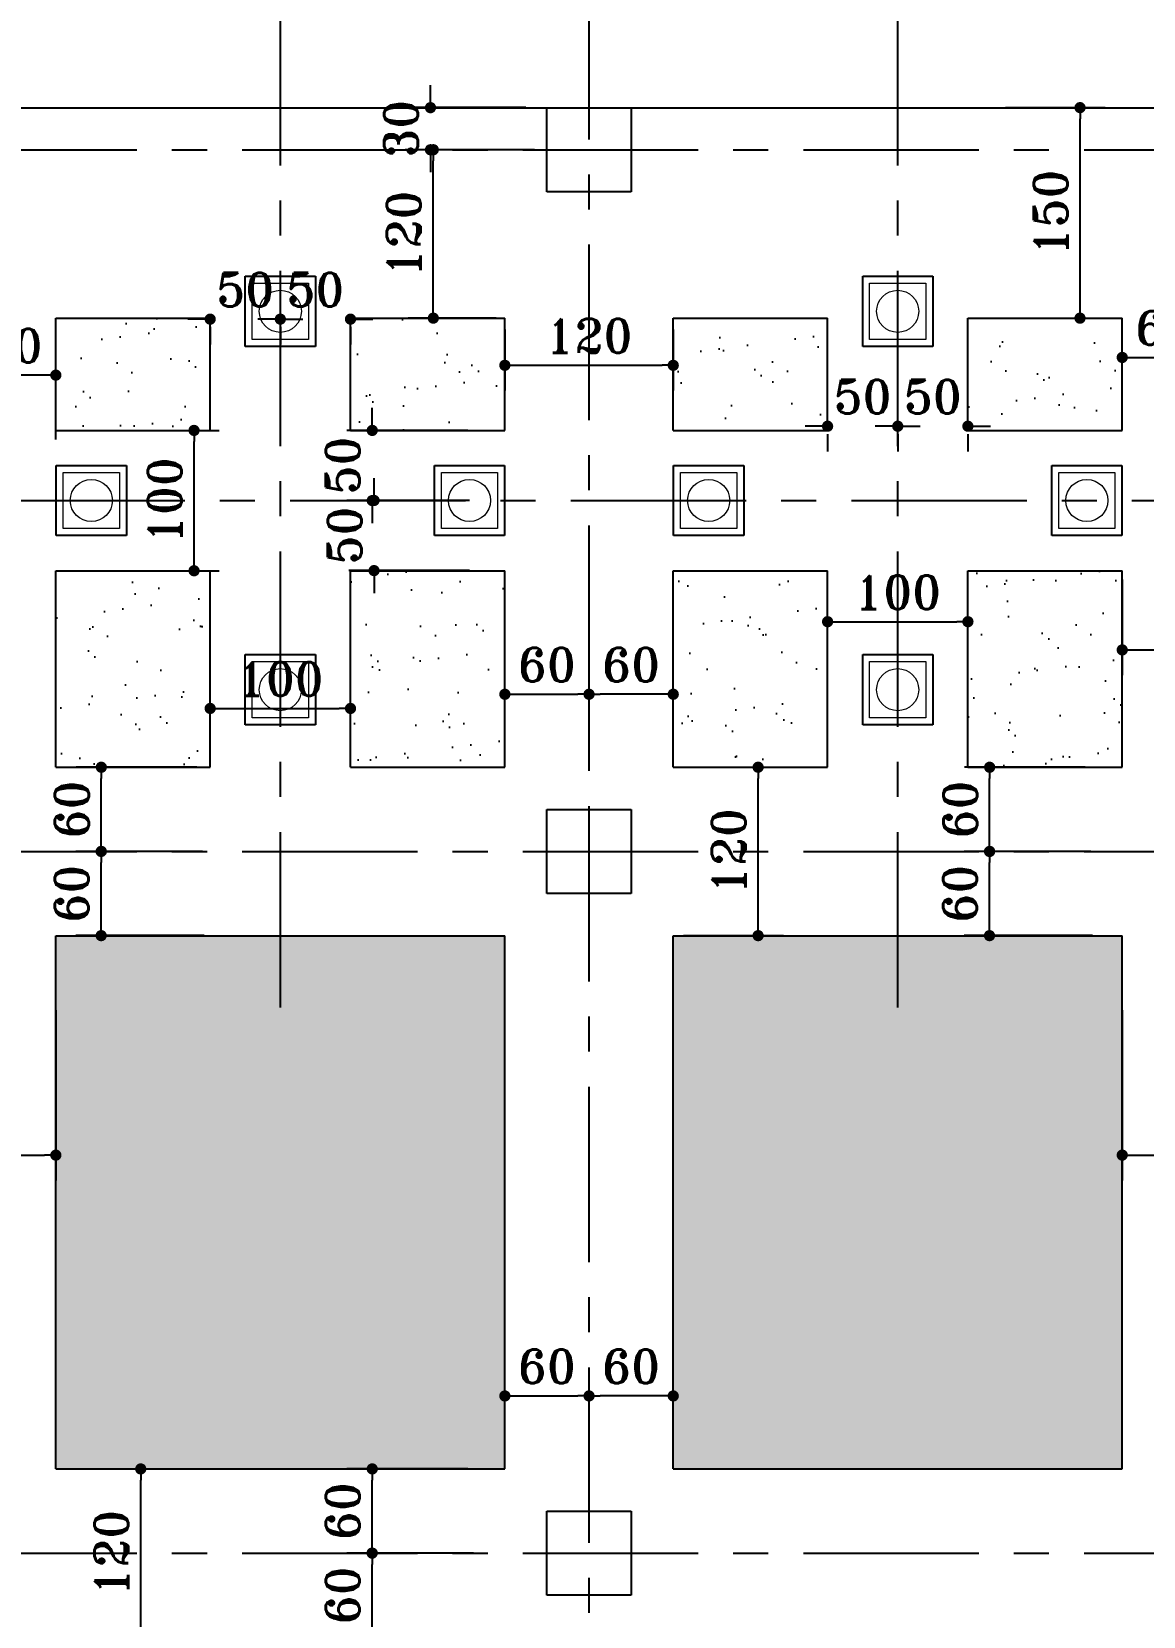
# Model space of a CAD drawing. Header units: inches. Extents: x 460503 to 460688, y 47570 to 48852.
# Drawn here: x 460526.07 to 460533.99, y 48754.14 to 48765.43 of the extents above; entities that cross this region are included whole.
import ezdxf

# ---------------------------------------------------------------- set-up
doc = ezdxf.new("R2010")
doc.units = ezdxf.units.IN
doc.header["$MEASUREMENT"] = 0
doc.linetypes.add('CENTER', pattern=[2, 1.25, -0.25, 0.25, -0.25])
doc.layers.add('0 - CIVIL', color=8, linetype='Continuous', lineweight=0)
for name, color, linetype in [('3G', 3, 'Continuous'), ('AXE', 1, 'CENTER'), ('DIM', 8, 'Continuous'), ('PY', 4, 'Continuous')]:
    doc.layers.add(name, color=color, linetype=linetype)
doc.styles.add('ROMANT', font='romant')
doc.dimstyles.new('Copy of 1-100', dxfattribs={"dimtxt": 0.24, "dimasz": 0.08, "dimexe": 0.18, "dimexo": 0.0625, "dimgap": 0.09, "dimtad": 1, "dimdec": 0, "dimlfac": 100, "dimdsep": 46, "dimtxsty": 'ROMANT', "dimblk": 'DOT', "dimcen": 0.09, "dimclrd": 1, "dimclre": 1, "dimclrt": 3, "dimadec": 0, "dimazin": 0, "dimtfac": 1, "dimtdec": 0, "dimtix": 1, "dimtofl": 0, "dimtmove": 2, "dimatfit": 3, "dimldrblk": 'DOT', "dimfxl": 1, "dimtolj": 1, "dimarcsym": 0})
pattern_1 = [(37.5, (0, -5.98463), (-0.01574833953, 0.48170594225), [0, -0.38, 0, -0.425, 0, -0.40625]), (7.5, (0, -5.98463), (0.4424441763, 0.7055365163), [0, -0.205, 0, -0.3425, 0, -0.13125]), (327.5, (-0.3075, -5.98463), (0.77853546544, 0.0014147634), [0, -0.125, 0, -0.45, 0, -0.5875]), (317.5, (-0.3075, -5.98463), (0.7515316511, 0.2194188912), [0, -0.0625, 0, -0.295, 0, -0.3375])]

# ---------------------------------------------------------------- blocks, each defined once
blk = doc.blocks.new('*U30')
at = {"layer": '0 - CIVIL'}
blk.add_lwpolyline([(-0.2, 0.2), (0.2, 0.2), (0.2, -0.2), (-0.2, -0.2)], close=True, dxfattribs=at)
blk.add_circle((0, 0), 0.15, dxfattribs=at)
blk = doc.blocks.new('*U31')
at = {"layer": '3G', "color": 0, "linetype": 'ByBlock', "lineweight": -2}
for p, rotation in [((3105.673, 439.516), 270.0000000000001), ((3107.021, 438.168), 180), ((3105.673, 436.82), 90.00000000000001)]:
    blk.add_blockref('*U30', p, dxfattribs=dict(at, rotation=rotation))
blk.add_blockref('*U30', (3104.326, 438.168), dxfattribs=at)
blk = doc.blocks.new('*U32')
at = {"layer": '0 - CIVIL'}
blk.add_lwpolyline([(-0.2, 0.2), (0.2, 0.2), (0.2, -0.2), (-0.2, -0.2)], close=True, dxfattribs=at)
blk.add_circle((0, 0), 0.15, dxfattribs=at)
blk = doc.blocks.new('*U33')
at = {"layer": '3G', "color": 0, "linetype": 'ByBlock', "lineweight": -2}
for p, rotation in [((3105.673, 439.516), 270.0000000000001), ((3107.021, 438.168), 180), ((3105.673, 436.82), 90.00000000000001)]:
    blk.add_blockref('*U32', p, dxfattribs=dict(at, rotation=rotation))
blk.add_blockref('*U32', (3104.326, 438.168), dxfattribs=at)
blk = doc.blocks.new('DOT')
at = {"layer": 'DIM', "color": 0, "linetype": 'ByBlock'}
blk.add_line((-0.5, 0), (-1, 0), dxfattribs=at)
at = {"layer": 'DIM', "color": 0, "linetype": 'ByBlock', "const_width": 0.5}
blk.add_lwpolyline([(-0.25, 0, 1), (0.25, 0, 1)], format="xyb", close=True, dxfattribs=at)
blk = doc.blocks.new('*D66')
at = {"color": 1, "lineweight": -2, "transparency": 16777216}
for p, q in [((460533.011, 48764.888), (460533.723, 48764.888)), ((460533.543, 48763.468), (460533.543, 48764.808)), ((460533.011, 48763.388), (460533.723, 48763.388))]:
    blk.add_line(p, q, dxfattribs=at)
at = {"layer": 'Defpoints', "color": 0, "transparency": 16777216}
for p in [(460532.948, 48764.888), (460533.543, 48764.888), (460532.948, 48763.388)]:
    blk.add_point(p, dxfattribs=at)
at = {"color": 1, "lineweight": -2, "transparency": 16777216, "xscale": 0.08, "yscale": 0.08, "zscale": 0.08}
for p, rotation in [((460533.543, 48764.888), 90), ((460533.543, 48763.388), 270)]:
    blk.add_blockref('DOT', p, dxfattribs=dict(at, rotation=rotation))
at = {"color": 3, "transparency": 16777216, "insert": (460533.333, 48764.138), "char_height": 0.24, "attachment_point": 5, "rotation": 90, "style": 'ROMANT'}
blk.add_mtext('\\A1;150', dxfattribs=at)
blk = doc.blocks.new('_Dot')
at = {"layer": 'DIM', "color": 0, "lineweight": -2}
blk.add_line((-0.5, 0), (-1, 0), dxfattribs=at)
at = {"layer": 'DIM', "color": 0, "const_width": 0.5}
blk.add_lwpolyline([(-0.25, 0, 1), (0.25, 0, 1)], format="xyb", close=True, dxfattribs=at)
blk = doc.blocks.new('*D67')
at = {"color": 1, "lineweight": -2, "transparency": 16777216}
for p, q in [((460529.656, 48764.588), (460528.754, 48764.588)), ((460528.934, 48763.468), (460528.934, 48764.508)), ((460529.382, 48763.388), (460528.754, 48763.388))]:
    blk.add_line(p, q, dxfattribs=at)
at = {"layer": 'Defpoints', "color": 0, "transparency": 16777216}
for p in [(460528.934, 48764.588), (460529.719, 48764.588), (460529.444, 48763.388)]:
    blk.add_point(p, dxfattribs=at)
at = {"color": 1, "lineweight": -2, "transparency": 16777216, "xscale": 0.08, "yscale": 0.08, "zscale": 0.08}
for p, rotation in [((460528.934, 48764.588), 90), ((460528.934, 48763.388), 270)]:
    blk.add_blockref('DOT', p, dxfattribs=dict(at, rotation=rotation))
at = {"color": 3, "transparency": 16777216, "insert": (460528.724, 48763.988), "char_height": 0.24, "attachment_point": 5, "rotation": 90, "style": 'ROMANT'}
blk.add_mtext('\\A1;120', dxfattribs=at)
blk = doc.blocks.new('*D68')
at = {"color": 1, "lineweight": -2, "transparency": 16777216}
for p, q in [((460528.914, 48764.968), (460528.914, 48765.048)), ((460529.594, 48764.888), (460528.734, 48764.888)), ((460529.594, 48764.588), (460528.734, 48764.588)), ((460528.914, 48764.508), (460528.914, 48764.428))]:
    blk.add_line(p, q, dxfattribs=at)
at = {"layer": 'Defpoints', "color": 0, "transparency": 16777216}
for p in [(460528.914, 48764.888), (460529.656, 48764.888), (460529.656, 48764.588)]:
    blk.add_point(p, dxfattribs=at)
at = {"color": 1, "lineweight": -2, "transparency": 16777216, "xscale": 0.08, "yscale": 0.08, "zscale": 0.08}
for p, rotation in [((460528.914, 48764.888), 270), ((460528.914, 48764.588), 90)]:
    blk.add_blockref('DOT', p, dxfattribs=dict(at, rotation=rotation))
at = {"color": 3, "transparency": 16777216, "insert": (460528.704, 48764.738), "char_height": 0.24, "attachment_point": 5, "rotation": 90, "style": 'ROMANT'}
blk.add_mtext('\\A1;30', dxfattribs=at)
blk = doc.blocks.new('*D80')
at = {"color": 1, "lineweight": -2, "transparency": 16777216}
for p, q in [((460526.317, 48755.188), (460527.029, 48755.188)), ((460526.849, 48754.068), (460526.849, 48755.108)), ((460526.317, 48753.988), (460527.029, 48753.988))]:
    blk.add_line(p, q, dxfattribs=at)
at = {"layer": 'Defpoints', "color": 0, "transparency": 16777216}
for p in [(460526.254, 48755.188), (460526.849, 48755.188), (460526.254, 48753.988)]:
    blk.add_point(p, dxfattribs=at)
at = {"color": 1, "lineweight": -2, "transparency": 16777216, "xscale": 0.08, "yscale": 0.08, "zscale": 0.08}
for p, rotation in [((460526.849, 48755.188), 90), ((460526.849, 48753.988), 270)]:
    blk.add_blockref('DOT', p, dxfattribs=dict(at, rotation=rotation))
at = {"color": 3, "transparency": 16777216, "insert": (460526.639, 48754.588), "char_height": 0.24, "attachment_point": 5, "rotation": 90, "style": 'ROMANT'}
blk.add_mtext('\\A1;120', dxfattribs=at)
blk = doc.blocks.new('*D81')
at = {"color": 1, "lineweight": -2, "transparency": 16777216}
for p, q in [((460529.179, 48755.188), (460528.319, 48755.188)), ((460528.499, 48754.668), (460528.499, 48755.108)), ((460529.179, 48754.588), (460528.319, 48754.588))]:
    blk.add_line(p, q, dxfattribs=at)
at = {"layer": 'Defpoints', "color": 0, "transparency": 16777216}
for p in [(460528.499, 48755.188), (460529.242, 48755.188), (460529.242, 48754.588)]:
    blk.add_point(p, dxfattribs=at)
at = {"color": 1, "lineweight": -2, "transparency": 16777216, "xscale": 0.08, "yscale": 0.08, "zscale": 0.08}
for p, rotation in [((460528.499, 48755.188), 90), ((460528.499, 48754.588), 270)]:
    blk.add_blockref('DOT', p, dxfattribs=dict(at, rotation=rotation))
at = {"color": 3, "transparency": 16777216, "insert": (460528.289, 48754.888), "char_height": 0.24, "attachment_point": 5, "rotation": 90, "style": 'ROMANT'}
blk.add_mtext('\\A1;60', dxfattribs=at)
blk = doc.blocks.new('*D82')
at = {"color": 1, "lineweight": -2, "transparency": 16777216}
for p, q in [((460529.221, 48754.588), (460528.318, 48754.588)), ((460528.498, 48754.068), (460528.498, 48754.508)), ((460529.232, 48753.988), (460528.318, 48753.988))]:
    blk.add_line(p, q, dxfattribs=at)
at = {"layer": 'Defpoints', "color": 0, "transparency": 16777216}
for p in [(460528.498, 48754.588), (460529.283, 48754.588), (460529.294, 48753.988)]:
    blk.add_point(p, dxfattribs=at)
at = {"color": 1, "lineweight": -2, "transparency": 16777216, "xscale": 0.08, "yscale": 0.08, "zscale": 0.08}
for p, rotation in [((460528.498, 48754.588), 90), ((460528.498, 48753.988), 270)]:
    blk.add_blockref('DOT', p, dxfattribs=dict(at, rotation=rotation))
at = {"color": 3, "transparency": 16777216, "insert": (460528.288, 48754.288), "char_height": 0.24, "attachment_point": 5, "rotation": 90, "style": 'ROMANT'}
blk.add_mtext('\\A1;60', dxfattribs=at)
blk = doc.blocks.new('*D86')
at = {"color": 1, "lineweight": -2, "transparency": 16777216}
for p, q in [((460530.717, 48760.188), (460531.429, 48760.188)), ((460531.249, 48759.068), (460531.249, 48760.108)), ((460530.717, 48758.988), (460531.429, 48758.988))]:
    blk.add_line(p, q, dxfattribs=at)
at = {"layer": 'Defpoints', "color": 0, "transparency": 16777216}
for p in [(460530.654, 48760.188), (460531.249, 48760.188), (460530.654, 48758.988)]:
    blk.add_point(p, dxfattribs=at)
at = {"color": 1, "lineweight": -2, "transparency": 16777216, "xscale": 0.08, "yscale": 0.08, "zscale": 0.08}
for p, rotation in [((460531.249, 48760.188), 90), ((460531.249, 48758.988), 270)]:
    blk.add_blockref('DOT', p, dxfattribs=dict(at, rotation=rotation))
at = {"color": 3, "transparency": 16777216, "insert": (460531.039, 48759.588), "char_height": 0.24, "attachment_point": 5, "rotation": 90, "style": 'ROMANT'}
blk.add_mtext('\\A1;120', dxfattribs=at)
blk = doc.blocks.new('*D87')
at = {"color": 1, "lineweight": -2, "transparency": 16777216}
for p, q in [((460533.579, 48760.188), (460532.719, 48760.188)), ((460532.899, 48759.668), (460532.899, 48760.108)), ((460533.579, 48759.588), (460532.719, 48759.588))]:
    blk.add_line(p, q, dxfattribs=at)
at = {"layer": 'Defpoints', "color": 0, "transparency": 16777216}
for p in [(460532.899, 48760.188), (460533.642, 48760.188), (460533.642, 48759.588)]:
    blk.add_point(p, dxfattribs=at)
at = {"color": 1, "lineweight": -2, "transparency": 16777216, "xscale": 0.08, "yscale": 0.08, "zscale": 0.08}
for p, rotation in [((460532.899, 48760.188), 90), ((460532.899, 48759.588), 270)]:
    blk.add_blockref('DOT', p, dxfattribs=dict(at, rotation=rotation))
at = {"color": 3, "transparency": 16777216, "insert": (460532.689, 48759.888), "char_height": 0.24, "attachment_point": 5, "rotation": 90, "style": 'ROMANT'}
blk.add_mtext('\\A1;60', dxfattribs=at)
blk = doc.blocks.new('*D88')
at = {"color": 1, "lineweight": -2, "transparency": 16777216}
for p, q in [((460533.621, 48759.588), (460532.718, 48759.588)), ((460532.898, 48759.068), (460532.898, 48759.508)), ((460533.632, 48758.988), (460532.718, 48758.988))]:
    blk.add_line(p, q, dxfattribs=at)
at = {"layer": 'Defpoints', "color": 0, "transparency": 16777216}
for p in [(460532.898, 48759.588), (460533.683, 48759.588), (460533.694, 48758.988)]:
    blk.add_point(p, dxfattribs=at)
at = {"color": 1, "lineweight": -2, "transparency": 16777216, "xscale": 0.08, "yscale": 0.08, "zscale": 0.08}
for p, rotation in [((460532.898, 48759.588), 90), ((460532.898, 48758.988), 270)]:
    blk.add_blockref('DOT', p, dxfattribs=dict(at, rotation=rotation))
at = {"color": 3, "transparency": 16777216, "insert": (460532.688, 48759.288), "char_height": 0.24, "attachment_point": 5, "rotation": 90, "style": 'ROMANT'}
blk.add_mtext('\\A1;60', dxfattribs=at)
blk = doc.blocks.new('*D89')
at = {"color": 1, "lineweight": -2, "transparency": 16777216}
for p, q in [((460527.036, 48762.588), (460527.409, 48762.588)), ((460527.229, 48761.668), (460527.229, 48762.508)), ((460527.068, 48761.588), (460527.409, 48761.588))]:
    blk.add_line(p, q, dxfattribs=at)
at = {"layer": 'Defpoints', "color": 0, "transparency": 16777216}
for p in [(460526.973, 48762.588), (460527.229, 48762.588), (460527.006, 48761.588)]:
    blk.add_point(p, dxfattribs=at)
at = {"color": 1, "lineweight": -2, "transparency": 16777216, "xscale": 0.08, "yscale": 0.08, "zscale": 0.08}
for p, rotation in [((460527.229, 48762.588), 90), ((460527.229, 48761.588), 270)]:
    blk.add_blockref('DOT', p, dxfattribs=dict(at, rotation=rotation))
at = {"color": 3, "transparency": 16777216, "insert": (460527.019, 48762.088), "char_height": 0.24, "attachment_point": 5, "rotation": 90, "style": 'ROMANT'}
blk.add_mtext('\\A1;100', dxfattribs=at)
blk = doc.blocks.new('*D90')
at = {"color": 1, "lineweight": -2, "transparency": 16777216}
for p, q in [((460528.499, 48762.668), (460528.499, 48762.748)), ((460529.179, 48762.588), (460528.319, 48762.588)), ((460529.179, 48762.088), (460528.319, 48762.088)), ((460528.499, 48762.008), (460528.499, 48761.928))]:
    blk.add_line(p, q, dxfattribs=at)
at = {"layer": 'Defpoints', "color": 0, "transparency": 16777216}
for p in [(460528.499, 48762.588), (460529.242, 48762.588), (460529.242, 48762.088)]:
    blk.add_point(p, dxfattribs=at)
at = {"color": 1, "lineweight": -2, "transparency": 16777216, "xscale": 0.08, "yscale": 0.08, "zscale": 0.08}
for p, rotation in [((460528.499, 48762.588), 270), ((460528.499, 48762.088), 90)]:
    blk.add_blockref('DOT', p, dxfattribs=dict(at, rotation=rotation))
at = {"color": 3, "transparency": 16777216, "insert": (460528.289, 48762.338), "char_height": 0.24, "attachment_point": 5, "rotation": 90, "style": 'ROMANT'}
blk.add_mtext('\\A1;50', dxfattribs=at)
blk = doc.blocks.new('*D91')
at = {"color": 1, "lineweight": -2, "transparency": 16777216}
for p, q in [((460528.512, 48762.169), (460528.512, 48762.249)), ((460529.192, 48762.089), (460528.332, 48762.089)), ((460529.192, 48761.589), (460528.332, 48761.589)), ((460528.512, 48761.509), (460528.512, 48761.429))]:
    blk.add_line(p, q, dxfattribs=at)
at = {"layer": 'Defpoints', "color": 0, "transparency": 16777216}
for p in [(460528.512, 48762.089), (460529.254, 48762.089), (460529.254, 48761.589)]:
    blk.add_point(p, dxfattribs=at)
at = {"color": 1, "lineweight": -2, "transparency": 16777216, "xscale": 0.08, "yscale": 0.08, "zscale": 0.08}
for p, rotation in [((460528.512, 48762.089), 270), ((460528.512, 48761.589), 90)]:
    blk.add_blockref('DOT', p, dxfattribs=dict(at, rotation=rotation))
at = {"color": 3, "transparency": 16777216, "insert": (460528.302, 48761.839), "char_height": 0.24, "attachment_point": 5, "rotation": 90, "style": 'ROMANT'}
blk.add_mtext('\\A1;50', dxfattribs=at)
blk = doc.blocks.new('*D96')
at = {"color": 1, "lineweight": -2, "transparency": 16777216}
for p, q in [((460527.248, 48760.188), (460526.388, 48760.188)), ((460526.568, 48759.668), (460526.568, 48760.108)), ((460527.248, 48759.588), (460526.388, 48759.588))]:
    blk.add_line(p, q, dxfattribs=at)
at = {"layer": 'Defpoints', "color": 0, "transparency": 16777216}
for p in [(460526.568, 48760.188), (460527.311, 48760.188), (460527.311, 48759.588)]:
    blk.add_point(p, dxfattribs=at)
at = {"color": 1, "lineweight": -2, "transparency": 16777216, "xscale": 0.08, "yscale": 0.08, "zscale": 0.08}
for p, rotation in [((460526.568, 48760.188), 90), ((460526.568, 48759.588), 270)]:
    blk.add_blockref('DOT', p, dxfattribs=dict(at, rotation=rotation))
at = {"color": 3, "transparency": 16777216, "insert": (460526.358, 48759.888), "char_height": 0.24, "attachment_point": 5, "rotation": 90, "style": 'ROMANT'}
blk.add_mtext('\\A1;60', dxfattribs=at)
blk = doc.blocks.new('*D97')
at = {"color": 1, "lineweight": -2, "transparency": 16777216}
for p, q in [((460527.29, 48759.588), (460526.387, 48759.588)), ((460526.567, 48759.068), (460526.567, 48759.508)), ((460527.301, 48758.988), (460526.387, 48758.988))]:
    blk.add_line(p, q, dxfattribs=at)
at = {"layer": 'Defpoints', "color": 0, "transparency": 16777216}
for p in [(460526.567, 48759.588), (460527.352, 48759.588), (460527.363, 48758.988)]:
    blk.add_point(p, dxfattribs=at)
at = {"color": 1, "lineweight": -2, "transparency": 16777216, "xscale": 0.08, "yscale": 0.08, "zscale": 0.08}
for p, rotation in [((460526.567, 48759.588), 90), ((460526.567, 48758.988), 270)]:
    blk.add_blockref('DOT', p, dxfattribs=dict(at, rotation=rotation))
at = {"color": 3, "transparency": 16777216, "insert": (460526.357, 48759.288), "char_height": 0.24, "attachment_point": 5, "rotation": 90, "style": 'ROMANT'}
blk.add_mtext('\\A1;60', dxfattribs=at)
blk = doc.blocks.new('*D104')
at = {"color": 1, "lineweight": -2, "transparency": 16777216}
for p, q in [((460525.644, 48762.524), (460525.644, 48763.162)), ((460526.244, 48762.524), (460526.244, 48763.162)), ((460526.164, 48762.982), (460525.724, 48762.982))]:
    blk.add_line(p, q, dxfattribs=at)
at = {"layer": 'Defpoints', "color": 0, "transparency": 16777216}
for p in [(460525.644, 48762.982), (460525.644, 48762.462), (460526.244, 48762.462)]:
    blk.add_point(p, dxfattribs=at)
at = {"color": 1, "lineweight": -2, "transparency": 16777216, "xscale": 0.08, "yscale": 0.08, "zscale": 0.08, "rotation": 180}
blk.add_blockref('DOT', (460525.644, 48762.982), dxfattribs=at)
at = {"color": 1, "lineweight": -2, "transparency": 16777216, "xscale": 0.08, "yscale": 0.08, "zscale": 0.08}
blk.add_blockref('DOT', (460526.244, 48762.982), dxfattribs=at)
at = {"color": 3, "transparency": 16777216, "insert": (460525.944, 48763.192), "char_height": 0.24, "attachment_point": 5, "style": 'ROMANT'}
blk.add_mtext('\\A1;60', dxfattribs=at)
blk = doc.blocks.new('*D105')
at = {"color": 1, "lineweight": -2, "transparency": 16777216}
for p, q in [((460525.044, 48758.458), (460525.044, 48757.244)), ((460526.244, 48758.458), (460526.244, 48757.244)), ((460525.124, 48757.424), (460526.164, 48757.424))]:
    blk.add_line(p, q, dxfattribs=at)
at = {"layer": 'Defpoints', "color": 0, "transparency": 16777216}
for p in [(460525.044, 48758.521), (460526.244, 48758.521), (460526.244, 48757.424)]:
    blk.add_point(p, dxfattribs=at)
at = {"color": 1, "lineweight": -2, "transparency": 16777216, "xscale": 0.08, "yscale": 0.08, "zscale": 0.08, "rotation": 180}
blk.add_blockref('DOT', (460525.044, 48757.424), dxfattribs=at)
at = {"color": 1, "lineweight": -2, "transparency": 16777216, "xscale": 0.08, "yscale": 0.08, "zscale": 0.08}
blk.add_blockref('DOT', (460526.244, 48757.424), dxfattribs=at)
at = {"color": 3, "transparency": 16777216, "insert": (460525.644, 48757.634), "char_height": 0.24, "attachment_point": 5, "style": 'ROMANT'}
blk.add_mtext('\\A1;120', dxfattribs=at)
blk = doc.blocks.new('*D107')
at = {"color": 1, "lineweight": -2, "transparency": 16777216}
for p, q in [((460529.444, 48763.308), (460529.444, 48762.872)), ((460530.644, 48763.308), (460530.644, 48762.872)), ((460529.524, 48763.052), (460530.564, 48763.052))]:
    blk.add_line(p, q, dxfattribs=at)
at = {"layer": 'Defpoints', "color": 0, "transparency": 16777216}
for p in [(460529.444, 48763.371), (460530.644, 48763.371), (460530.644, 48763.052)]:
    blk.add_point(p, dxfattribs=at)
at = {"color": 1, "lineweight": -2, "transparency": 16777216, "xscale": 0.08, "yscale": 0.08, "zscale": 0.08, "rotation": 180}
blk.add_blockref('DOT', (460529.444, 48763.052), dxfattribs=at)
at = {"color": 1, "lineweight": -2, "transparency": 16777216, "xscale": 0.08, "yscale": 0.08, "zscale": 0.08}
blk.add_blockref('DOT', (460530.644, 48763.052), dxfattribs=at)
at = {"color": 3, "transparency": 16777216, "insert": (460530.044, 48763.262), "char_height": 0.24, "attachment_point": 5, "style": 'ROMANT'}
blk.add_mtext('\\A1;120', dxfattribs=at)
blk = doc.blocks.new('*D108')
at = {"color": 1, "lineweight": -2, "transparency": 16777216}
for p, q in [((460533.844, 48761.525), (460533.844, 48760.844)), ((460535.044, 48761.525), (460535.044, 48760.844)), ((460533.924, 48761.024), (460534.964, 48761.024))]:
    blk.add_line(p, q, dxfattribs=at)
at = {"layer": 'Defpoints', "color": 0, "transparency": 16777216}
for p in [(460533.844, 48761.588), (460535.044, 48761.588), (460535.044, 48761.024)]:
    blk.add_point(p, dxfattribs=at)
at = {"color": 1, "lineweight": -2, "transparency": 16777216, "xscale": 0.08, "yscale": 0.08, "zscale": 0.08, "rotation": 180}
blk.add_blockref('DOT', (460533.844, 48761.024), dxfattribs=at)
at = {"color": 1, "lineweight": -2, "transparency": 16777216, "xscale": 0.08, "yscale": 0.08, "zscale": 0.08}
blk.add_blockref('DOT', (460535.044, 48761.024), dxfattribs=at)
at = {"color": 3, "transparency": 16777216, "insert": (460534.444, 48761.234), "char_height": 0.24, "attachment_point": 5, "style": 'ROMANT'}
blk.add_mtext('\\A1;120', dxfattribs=at)
blk = doc.blocks.new('*D109')
at = {"color": 1, "lineweight": -2, "transparency": 16777216}
for p, q in [((460533.844, 48758.458), (460533.844, 48757.244)), ((460535.044, 48758.458), (460535.044, 48757.244)), ((460533.924, 48757.424), (460534.964, 48757.424))]:
    blk.add_line(p, q, dxfattribs=at)
at = {"layer": 'Defpoints', "color": 0, "transparency": 16777216}
for p in [(460533.844, 48758.521), (460535.044, 48758.521), (460535.044, 48757.424)]:
    blk.add_point(p, dxfattribs=at)
at = {"color": 1, "lineweight": -2, "transparency": 16777216, "xscale": 0.08, "yscale": 0.08, "zscale": 0.08, "rotation": 180}
blk.add_blockref('DOT', (460533.844, 48757.424), dxfattribs=at)
at = {"color": 1, "lineweight": -2, "transparency": 16777216, "xscale": 0.08, "yscale": 0.08, "zscale": 0.08}
blk.add_blockref('DOT', (460535.044, 48757.424), dxfattribs=at)
at = {"color": 3, "transparency": 16777216, "insert": (460534.444, 48757.634), "char_height": 0.24, "attachment_point": 5, "style": 'ROMANT'}
blk.add_mtext('\\A1;120', dxfattribs=at)
blk = doc.blocks.new('*D112')
at = {"color": 1, "lineweight": -2, "transparency": 16777216}
for p, q in [((460529.444, 48755.25), (460529.444, 48755.888)), ((460530.044, 48755.25), (460530.044, 48755.888)), ((460529.524, 48755.708), (460529.964, 48755.708))]:
    blk.add_line(p, q, dxfattribs=at)
at = {"layer": 'Defpoints', "color": 0, "transparency": 16777216}
for p in [(460530.044, 48755.708), (460529.444, 48755.188), (460530.044, 48755.188)]:
    blk.add_point(p, dxfattribs=at)
at = {"color": 1, "lineweight": -2, "transparency": 16777216, "xscale": 0.08, "yscale": 0.08, "zscale": 0.08, "rotation": 180}
blk.add_blockref('DOT', (460529.444, 48755.708), dxfattribs=at)
at = {"color": 1, "lineweight": -2, "transparency": 16777216, "xscale": 0.08, "yscale": 0.08, "zscale": 0.08}
blk.add_blockref('DOT', (460530.044, 48755.708), dxfattribs=at)
at = {"color": 3, "transparency": 16777216, "insert": (460529.744, 48755.918), "char_height": 0.24, "attachment_point": 5, "style": 'ROMANT'}
blk.add_mtext('\\A1;60', dxfattribs=at)
blk = doc.blocks.new('*D113')
at = {"color": 1, "lineweight": -2, "transparency": 16777216}
for p, q in [((460530.044, 48755.25), (460530.044, 48755.888)), ((460530.644, 48755.25), (460530.644, 48755.888)), ((460530.564, 48755.708), (460530.124, 48755.708))]:
    blk.add_line(p, q, dxfattribs=at)
at = {"layer": 'Defpoints', "color": 0, "transparency": 16777216}
for p in [(460530.044, 48755.708), (460530.044, 48755.188), (460530.644, 48755.188)]:
    blk.add_point(p, dxfattribs=at)
at = {"color": 1, "lineweight": -2, "transparency": 16777216, "xscale": 0.08, "yscale": 0.08, "zscale": 0.08, "rotation": 180}
blk.add_blockref('DOT', (460530.044, 48755.708), dxfattribs=at)
at = {"color": 1, "lineweight": -2, "transparency": 16777216, "xscale": 0.08, "yscale": 0.08, "zscale": 0.08}
blk.add_blockref('DOT', (460530.644, 48755.708), dxfattribs=at)
at = {"color": 3, "transparency": 16777216, "insert": (460530.344, 48755.918), "char_height": 0.24, "attachment_point": 5, "style": 'ROMANT'}
blk.add_mtext('\\A1;60', dxfattribs=at)
blk = doc.blocks.new('*D120')
at = {"color": 1, "lineweight": -2, "transparency": 16777216}
for p, q in [((460533.844, 48762.65), (460533.844, 48763.288)), ((460534.444, 48762.65), (460534.444, 48763.288)), ((460533.924, 48763.108), (460534.364, 48763.108))]:
    blk.add_line(p, q, dxfattribs=at)
at = {"layer": 'Defpoints', "color": 0, "transparency": 16777216}
for p in [(460534.444, 48763.108), (460533.844, 48762.588), (460534.444, 48762.588)]:
    blk.add_point(p, dxfattribs=at)
at = {"color": 1, "lineweight": -2, "transparency": 16777216, "xscale": 0.08, "yscale": 0.08, "zscale": 0.08, "rotation": 180}
blk.add_blockref('DOT', (460533.844, 48763.108), dxfattribs=at)
at = {"color": 1, "lineweight": -2, "transparency": 16777216, "xscale": 0.08, "yscale": 0.08, "zscale": 0.08}
blk.add_blockref('DOT', (460534.444, 48763.108), dxfattribs=at)
at = {"color": 3, "transparency": 16777216, "insert": (460534.144, 48763.318), "char_height": 0.24, "attachment_point": 5, "style": 'ROMANT'}
blk.add_mtext('\\A1;60', dxfattribs=at)
blk = doc.blocks.new('*D122')
at = {"color": 1, "lineweight": -2, "transparency": 16777216}
for p, q in [((460529.444, 48760.25), (460529.444, 48760.888)), ((460530.044, 48760.25), (460530.044, 48760.888)), ((460529.524, 48760.708), (460529.964, 48760.708))]:
    blk.add_line(p, q, dxfattribs=at)
at = {"layer": 'Defpoints', "color": 0, "transparency": 16777216}
for p in [(460530.044, 48760.708), (460529.444, 48760.188), (460530.044, 48760.188)]:
    blk.add_point(p, dxfattribs=at)
at = {"color": 1, "lineweight": -2, "transparency": 16777216, "xscale": 0.08, "yscale": 0.08, "zscale": 0.08, "rotation": 180}
blk.add_blockref('DOT', (460529.444, 48760.708), dxfattribs=at)
at = {"color": 1, "lineweight": -2, "transparency": 16777216, "xscale": 0.08, "yscale": 0.08, "zscale": 0.08}
blk.add_blockref('DOT', (460530.044, 48760.708), dxfattribs=at)
at = {"color": 3, "transparency": 16777216, "insert": (460529.744, 48760.918), "char_height": 0.24, "attachment_point": 5, "style": 'ROMANT'}
blk.add_mtext('\\A1;60', dxfattribs=at)
blk = doc.blocks.new('*D123')
at = {"color": 1, "lineweight": -2, "transparency": 16777216}
for p, q in [((460530.044, 48760.25), (460530.044, 48760.888)), ((460530.644, 48760.25), (460530.644, 48760.888)), ((460530.564, 48760.708), (460530.124, 48760.708))]:
    blk.add_line(p, q, dxfattribs=at)
at = {"layer": 'Defpoints', "color": 0, "transparency": 16777216}
for p in [(460530.044, 48760.708), (460530.044, 48760.188), (460530.644, 48760.188)]:
    blk.add_point(p, dxfattribs=at)
at = {"color": 1, "lineweight": -2, "transparency": 16777216, "xscale": 0.08, "yscale": 0.08, "zscale": 0.08, "rotation": 180}
blk.add_blockref('DOT', (460530.044, 48760.708), dxfattribs=at)
at = {"color": 1, "lineweight": -2, "transparency": 16777216, "xscale": 0.08, "yscale": 0.08, "zscale": 0.08}
blk.add_blockref('DOT', (460530.644, 48760.708), dxfattribs=at)
at = {"color": 3, "transparency": 16777216, "insert": (460530.344, 48760.918), "char_height": 0.24, "attachment_point": 5, "style": 'ROMANT'}
blk.add_mtext('\\A1;60', dxfattribs=at)
blk = doc.blocks.new('*D124')
at = {"color": 1, "lineweight": -2, "transparency": 16777216}
for p, q in [((460527.344, 48760.25), (460527.344, 48760.787)), ((460528.344, 48760.25), (460528.344, 48760.787)), ((460527.424, 48760.607), (460528.264, 48760.607))]:
    blk.add_line(p, q, dxfattribs=at)
at = {"layer": 'Defpoints', "color": 0, "transparency": 16777216}
for p in [(460528.344, 48760.607), (460527.344, 48760.188), (460528.344, 48760.188)]:
    blk.add_point(p, dxfattribs=at)
at = {"color": 1, "lineweight": -2, "transparency": 16777216, "xscale": 0.08, "yscale": 0.08, "zscale": 0.08, "rotation": 180}
blk.add_blockref('DOT', (460527.344, 48760.607), dxfattribs=at)
at = {"color": 1, "lineweight": -2, "transparency": 16777216, "xscale": 0.08, "yscale": 0.08, "zscale": 0.08}
blk.add_blockref('DOT', (460528.344, 48760.607), dxfattribs=at)
at = {"color": 3, "transparency": 16777216, "insert": (460527.844, 48760.817), "char_height": 0.24, "attachment_point": 5, "style": 'ROMANT'}
blk.add_mtext('\\A1;100', dxfattribs=at)
blk = doc.blocks.new('*D125')
at = {"color": 1, "lineweight": -2, "transparency": 16777216}
for p, q in [((460527.264, 48763.381), (460527.184, 48763.381)), ((460527.924, 48763.381), (460528.004, 48763.381)), ((460527.344, 48763.325), (460527.344, 48763.201)), ((460527.844, 48763.325), (460527.844, 48763.201))]:
    blk.add_line(p, q, dxfattribs=at)
at = {"layer": 'Defpoints', "color": 0, "transparency": 16777216}
for p in [(460527.344, 48763.388), (460527.844, 48763.388), (460527.844, 48763.381)]:
    blk.add_point(p, dxfattribs=at)
at = {"color": 1, "lineweight": -2, "transparency": 16777216, "xscale": 0.08, "yscale": 0.08, "zscale": 0.08}
blk.add_blockref('DOT', (460527.344, 48763.381), dxfattribs=at)
at = {"color": 1, "lineweight": -2, "transparency": 16777216, "xscale": 0.08, "yscale": 0.08, "zscale": 0.08, "rotation": 180}
blk.add_blockref('DOT', (460527.844, 48763.381), dxfattribs=at)
at = {"color": 3, "transparency": 16777216, "insert": (460527.594, 48763.591), "char_height": 0.24, "attachment_point": 5, "style": 'ROMANT'}
blk.add_mtext('\\A1;50', dxfattribs=at)
blk = doc.blocks.new('*D126')
at = {"color": 1, "lineweight": -2, "transparency": 16777216}
for p, q in [((460527.764, 48763.381), (460527.684, 48763.381)), ((460528.424, 48763.381), (460528.504, 48763.381)), ((460527.844, 48763.325), (460527.844, 48763.201)), ((460528.344, 48763.325), (460528.344, 48763.201))]:
    blk.add_line(p, q, dxfattribs=at)
at = {"layer": 'Defpoints', "color": 0, "transparency": 16777216}
for p in [(460527.844, 48763.388), (460528.344, 48763.388), (460528.344, 48763.381)]:
    blk.add_point(p, dxfattribs=at)
at = {"color": 1, "lineweight": -2, "transparency": 16777216, "xscale": 0.08, "yscale": 0.08, "zscale": 0.08}
blk.add_blockref('DOT', (460527.844, 48763.381), dxfattribs=at)
at = {"color": 1, "lineweight": -2, "transparency": 16777216, "xscale": 0.08, "yscale": 0.08, "zscale": 0.08, "rotation": 180}
blk.add_blockref('DOT', (460528.344, 48763.381), dxfattribs=at)
at = {"color": 3, "transparency": 16777216, "insert": (460528.094, 48763.591), "char_height": 0.24, "attachment_point": 5, "style": 'ROMANT'}
blk.add_mtext('\\A1;50', dxfattribs=at)
blk = doc.blocks.new('*D128')
at = {"color": 1, "lineweight": -2, "transparency": 16777216}
for p, q in [((460531.744, 48760.868), (460531.744, 48761.405)), ((460532.744, 48760.868), (460532.744, 48761.405)), ((460531.824, 48761.225), (460532.664, 48761.225))]:
    blk.add_line(p, q, dxfattribs=at)
at = {"layer": 'Defpoints', "color": 0, "transparency": 16777216}
for p in [(460532.744, 48761.225), (460531.744, 48760.806), (460532.744, 48760.806)]:
    blk.add_point(p, dxfattribs=at)
at = {"color": 1, "lineweight": -2, "transparency": 16777216, "xscale": 0.08, "yscale": 0.08, "zscale": 0.08, "rotation": 180}
blk.add_blockref('DOT', (460531.744, 48761.225), dxfattribs=at)
at = {"color": 1, "lineweight": -2, "transparency": 16777216, "xscale": 0.08, "yscale": 0.08, "zscale": 0.08}
blk.add_blockref('DOT', (460532.744, 48761.225), dxfattribs=at)
at = {"color": 3, "transparency": 16777216, "insert": (460532.244, 48761.435), "char_height": 0.24, "attachment_point": 5, "style": 'ROMANT'}
blk.add_mtext('\\A1;100', dxfattribs=at)
blk = doc.blocks.new('*D129')
at = {"color": 1, "lineweight": -2, "transparency": 16777216}
for p, q in [((460531.664, 48762.618), (460531.584, 48762.618)), ((460532.324, 48762.618), (460532.404, 48762.618)), ((460531.744, 48762.562), (460531.744, 48762.438)), ((460532.244, 48762.562), (460532.244, 48762.438))]:
    blk.add_line(p, q, dxfattribs=at)
at = {"layer": 'Defpoints', "color": 0, "transparency": 16777216}
for p in [(460531.744, 48762.625), (460532.244, 48762.625), (460532.244, 48762.618)]:
    blk.add_point(p, dxfattribs=at)
at = {"color": 1, "lineweight": -2, "transparency": 16777216, "xscale": 0.08, "yscale": 0.08, "zscale": 0.08}
blk.add_blockref('DOT', (460531.744, 48762.618), dxfattribs=at)
at = {"color": 1, "lineweight": -2, "transparency": 16777216, "xscale": 0.08, "yscale": 0.08, "zscale": 0.08, "rotation": 180}
blk.add_blockref('DOT', (460532.244, 48762.618), dxfattribs=at)
at = {"color": 3, "transparency": 16777216, "insert": (460531.994, 48762.828), "char_height": 0.24, "attachment_point": 5, "style": 'ROMANT'}
blk.add_mtext('\\A1;50', dxfattribs=at)
blk = doc.blocks.new('*D127')
at = {"color": 1, "lineweight": -2, "transparency": 16777216}
for p, q in [((460532.164, 48762.618), (460532.084, 48762.618)), ((460532.824, 48762.618), (460532.904, 48762.618)), ((460532.244, 48762.562), (460532.244, 48762.438)), ((460532.744, 48762.562), (460532.744, 48762.438))]:
    blk.add_line(p, q, dxfattribs=at)
at = {"layer": 'Defpoints', "color": 0, "transparency": 16777216}
for p in [(460532.244, 48762.625), (460532.744, 48762.625), (460532.744, 48762.618)]:
    blk.add_point(p, dxfattribs=at)
at = {"color": 1, "lineweight": -2, "transparency": 16777216, "xscale": 0.08, "yscale": 0.08, "zscale": 0.08}
blk.add_blockref('DOT', (460532.244, 48762.618), dxfattribs=at)
at = {"color": 1, "lineweight": -2, "transparency": 16777216, "xscale": 0.08, "yscale": 0.08, "zscale": 0.08, "rotation": 180}
blk.add_blockref('DOT', (460532.744, 48762.618), dxfattribs=at)
at = {"color": 3, "transparency": 16777216, "insert": (460532.494, 48762.828), "char_height": 0.24, "attachment_point": 5, "style": 'ROMANT'}
blk.add_mtext('\\A1;50', dxfattribs=at)

msp = doc.modelspace()

# ---------------------------------------------------------------- hatches: boundary and pattern name
h = msp.add_hatch()
h.set_pattern_fill('AR-SAND', color=256, scale=0.25)
h.set_pattern_definition(pattern_1)
h.paths.add_polyline_path([(460522.4440953, 48763.38777606), (460522.4440953, 48762.08777606), (460525.0440953, 48762.08777606), (460525.0440953, 48763.38777606)])
h.paths.add_polyline_path([(460522.4440953, 48762.08777606), (460522.4440953, 48760.18777606), (460525.0440953, 48760.18777606), (460525.0440953, 48762.08777606)])
h.paths.add_polyline_path([(460525.0440953, 48758.98777606), (460522.4440953, 48758.98777606), (460522.4440953, 48755.18777606), (460525.0440953, 48755.18777606)])
h.paths.add_polyline_path([(460529.44409529, 48758.98777606), (460526.2440953, 48758.98777606), (460526.2440953, 48755.18777606), (460529.44409529, 48755.18777606)])
h.paths.add_polyline_path([(460530.64409529, 48755.18777606), (460533.8440953, 48755.18777606), (460533.8440953, 48758.98777606), (460530.64409529, 48758.98777606)])
h.paths.add_polyline_path([(460535.0440953, 48755.18777606), (460538.2440953, 48755.18777606), (460538.2440953, 48758.98777606), (460535.0440953, 48758.98777606)])
h.paths.add_polyline_path([(460539.4440953, 48755.18777606), (460542.0440953, 48755.18777606), (460542.0440953, 48758.98777606), (460539.4440953, 48758.98777606)])
h.paths.add_polyline_path([(460539.4440953, 48750.33777606), (460542.0440953, 48750.33777606), (460542.0440953, 48753.98777606), (460539.4440953, 48753.98777606)])
h.paths.add_polyline_path([(460538.2440953, 48753.98777606), (460535.0440953, 48753.98777606), (460535.0440953, 48750.33777606), (460538.2440953, 48750.33777606)])
h.paths.add_polyline_path([(460533.8440953, 48753.98777606), (460530.64409529, 48753.98777606), (460530.64409529, 48750.33777606), (460533.8440953, 48750.33777606)])
h.paths.add_polyline_path([(460529.44409529, 48753.98777606), (460526.2440953, 48753.98777606), (460526.2440953, 48750.33777606), (460529.44409529, 48750.33777606)])
h.paths.add_polyline_path([(460525.0440953, 48752.83777606), (460525.0440953, 48753.98777606), (460522.4440953, 48753.98777606), (460522.4440953, 48752.83777606)])
h.paths.add_polyline_path([(460522.4440953, 48745.48777591), (460525.0440953, 48745.48777591), (460525.0440953, 48748.83777606), (460522.4440953, 48748.83777606)])
h.paths.add_polyline_path([(460526.2440953, 48745.48777591), (460529.44409529, 48745.48777591), (460529.44409529, 48748.83777606), (460526.2440953, 48748.83777606)])
h = msp.add_hatch()
h.set_pattern_fill('AR-SAND', color=256, scale=0.25)
h.set_pattern_definition(pattern_1)
h.paths.add_polyline_path([(460526.2440953, 48763.38777606), (460526.2440953, 48762.58777606), (460527.3440953, 48762.58777606), (460527.3440953, 48763.38777606)])
h.paths.add_polyline_path([(460526.2440953, 48761.58777606), (460526.2440953, 48760.18777606), (460527.3440953, 48760.18777606), (460527.3440953, 48761.58777606)])
h.paths.add_polyline_path([(460529.44409529, 48761.58777606), (460528.3440953, 48761.58777606), (460528.3440953, 48760.18777606), (460529.44409529, 48760.18777606)])
h.paths.add_polyline_path([(460529.44409529, 48763.38777606), (460528.3440953, 48763.38777606), (460528.3440953, 48762.58777606), (460529.44409529, 48762.58777606)])
h.paths.add_polyline_path([(460530.64409529, 48763.38777606), (460530.64409529, 48762.58777606), (460531.74409532, 48762.58777606), (460531.74409532, 48763.38777606)])
h.paths.add_polyline_path([(460530.64409529, 48761.58777606), (460530.64409529, 48760.18777606), (460531.74409532, 48760.18777606), (460531.74409532, 48761.58777606)])
h.paths.add_polyline_path([(460532.74409532, 48760.18777606), (460533.8440953, 48760.18777606), (460533.8440953, 48761.58777606), (460532.74409532, 48761.58777606)])
h.paths.add_polyline_path([(460532.74409532, 48763.38777606), (460532.74409532, 48762.58777606), (460533.8440953, 48762.58777606), (460533.8440953, 48763.38777606)])
h.paths.add_polyline_path([(460535.0440953, 48763.38777606), (460535.0440953, 48762.58777606), (460536.14409531, 48762.58777606), (460536.14409531, 48763.38777606)])
h.paths.add_polyline_path([(460535.0440953, 48761.58777606), (460535.0440953, 48760.18777606), (460536.14409531, 48760.18777606), (460536.14409531, 48761.58777606)])
h.paths.add_polyline_path([(460538.2440953, 48761.58777606), (460537.14409531, 48761.58777606), (460537.14409531, 48760.18777606), (460538.2440953, 48760.18777606)])
h.paths.add_polyline_path([(460538.2440953, 48763.38777606), (460537.14409531, 48763.38777606), (460537.14409531, 48762.58777606), (460538.2440953, 48762.58777606)])
h.paths.add_polyline_path([(460539.4440953, 48763.38777606), (460539.4440953, 48762.58777606), (460540.54409532, 48762.58777606), (460540.54409532, 48763.38777606)])
h.paths.add_polyline_path([(460540.54409532, 48761.58777606), (460539.4440953, 48761.58777606), (460539.4440953, 48760.18777606), (460540.54409532, 48760.18777606)])
h.paths.add_polyline_path([(460542.0440953, 48761.58777606), (460541.54409532, 48761.58777606), (460541.54409532, 48760.18777606), (460542.0440953, 48760.18777606)])
h.paths.add_polyline_path([(460542.0440953, 48762.58777606), (460542.0440953, 48763.38777606), (460541.54409532, 48763.38777606), (460541.54409532, 48762.58777606)])

# ---------------------------------------------------------------- linework, layer by layer
at = {"layer": '3G'}
for p, q in [((460529.74409529, 48764.88777606), (460530.34409529, 48764.88777606)), ((460529.74409529, 48764.28777606), (460529.74409529, 48764.88777606)), ((460530.34409529, 48764.88777606), (460530.34409529, 48764.28777606)), ((460530.34409529, 48764.28777606), (460529.74409529, 48764.28777606)), ((460527.59409529, 48763.68619458), (460528.09409529, 48763.68619458)), ((460527.59409529, 48763.18619458), (460527.59409529, 48763.68619458)), ((460528.09409529, 48763.68619458), (460528.09409529, 48763.18619458)), ((460531.9940953, 48763.68619458), (460532.4940953, 48763.68619458)), ((460531.9940953, 48763.18619458), (460531.9940953, 48763.68619458)), ((460532.4940953, 48763.68619458), (460532.4940953, 48763.18619458)), ((460528.09409529, 48763.18619458), (460527.59409529, 48763.18619458)), ((460532.4940953, 48763.18619458), (460531.9940953, 48763.18619458)), ((460526.24652081, 48762.3386201), (460526.74652081, 48762.3386201)), ((460526.24652081, 48761.8386201), (460526.24652081, 48762.3386201)), ((460526.74652081, 48762.3386201), (460526.74652081, 48761.8386201)), ((460528.94166978, 48762.3386201), (460529.44166978, 48762.3386201)), ((460528.94166978, 48761.8386201), (460528.94166978, 48762.3386201)), ((460529.44166978, 48762.3386201), (460529.44166978, 48761.8386201)), ((460530.64652082, 48762.3386201), (460531.14652082, 48762.3386201)), ((460530.64652082, 48761.8386201), (460530.64652082, 48762.3386201)), ((460531.14652082, 48762.3386201), (460531.14652082, 48761.8386201)), ((460533.34166979, 48762.3386201), (460533.84166979, 48762.3386201)), ((460533.34166979, 48761.8386201), (460533.34166979, 48762.3386201)), ((460533.84166979, 48762.3386201), (460533.84166979, 48761.8386201)), ((460526.74652081, 48761.8386201), (460526.24652081, 48761.8386201)), ((460529.44166978, 48761.8386201), (460528.94166978, 48761.8386201)), ((460531.14652082, 48761.8386201), (460530.64652082, 48761.8386201)), ((460533.84166979, 48761.8386201), (460533.34166979, 48761.8386201)), ((460527.59409529, 48760.99104561), (460528.09409529, 48760.99104561)), ((460527.59409529, 48760.49104561), (460527.59409529, 48760.99104561)), ((460528.09409529, 48760.99104561), (460528.09409529, 48760.49104561)), ((460531.9940953, 48760.99104561), (460532.4940953, 48760.99104561)), ((460531.9940953, 48760.49104561), (460531.9940953, 48760.99104561)), ((460532.4940953, 48760.99104561), (460532.4940953, 48760.49104561)), ((460528.09409529, 48760.49104561), (460527.59409529, 48760.49104561)), ((460532.4940953, 48760.49104561), (460531.9940953, 48760.49104561)), ((460529.74409529, 48759.88777606), (460530.34409529, 48759.88777606)), ((460529.74409529, 48759.28777606), (460529.74409529, 48759.88777606)), ((460530.34409529, 48759.88777606), (460530.34409529, 48759.28777606)), ((460530.34409529, 48759.28777606), (460529.74409529, 48759.28777606)), ((460529.74409529, 48754.88777606), (460530.34409529, 48754.88777606)), ((460529.74409529, 48754.28777606), (460529.74409529, 48754.88777606)), ((460530.34409529, 48754.88777606), (460530.34409529, 48754.28777606)), ((460530.34409529, 48754.28777606), (460529.74409529, 48754.28777606))]:
    msp.add_line(p, q, dxfattribs=at)
at = {"layer": 'AXE'}
for p, q in [((460530.04409529, 48742.66168535), (460530.04409529, 48768.15719291)), ((460527.8440953, 48758.47633645), (460527.8440953, 48766.20824731)), ((460532.24409532, 48758.47633645), (460532.24409532, 48766.20824731)), ((460515.57160297, 48764.58777606), (460546.02512949, 48764.58777606)), ((460519.91335067, 48762.08777606), (460545.91835844, 48762.08777606)), ((460515.57156963, 48759.58777606), (460546.02509615, 48759.58777606)), ((460515.57156963, 48754.58777606), (460546.02509615, 48754.58777606))]:
    msp.add_line(p, q, dxfattribs=at)
at = {"layer": 'PY'}
for p, q in [((460520.9440953, 48764.88777606), (460543.5440953, 48764.88777606)), ((460526.2440953, 48762.58777606), (460526.2440953, 48763.38777606)), ((460526.2440953, 48763.38777606), (460527.3440953, 48763.38777606)), ((460527.3440953, 48762.58777606), (460527.3440953, 48763.38777606)), ((460528.3440953, 48762.58777606), (460528.3440953, 48763.38777606)), ((460528.3440953, 48763.38777606), (460529.44409529, 48763.38777606)), ((460529.44409529, 48762.58777606), (460529.44409529, 48763.38777606)), ((460530.64409529, 48763.38777606), (460531.74409532, 48763.38777606)), ((460530.64409529, 48762.58777606), (460530.64409529, 48763.38777606)), ((460531.74409532, 48762.58777606), (460531.74409532, 48763.38777606)), ((460532.74409532, 48763.38777606), (460533.8440953, 48763.38777606)), ((460532.74409532, 48762.58777606), (460532.74409532, 48763.38777606)), ((460533.8440953, 48762.58777606), (460533.8440953, 48763.38777606)), ((460526.2440953, 48762.58777606), (460527.3440953, 48762.58777606)), ((460528.3440953, 48762.58777606), (460529.4440953, 48762.58777606)), ((460530.64409529, 48762.58777606), (460531.74409529, 48762.58777606)), ((460532.74409529, 48762.58777606), (460533.84409529, 48762.58777606)), ((460526.2440953, 48760.18777606), (460526.2440953, 48761.58777606)), ((460526.2440953, 48761.58777606), (460527.3440953, 48761.58777606)), ((460527.3440953, 48760.18777606), (460527.3440953, 48761.58777606)), ((460528.3440953, 48760.18777606), (460528.3440953, 48761.58777606)), ((460528.3440953, 48761.58777606), (460529.4440953, 48761.58777606)), ((460529.44409529, 48760.18777606), (460529.44409529, 48761.58777606)), ((460530.64409529, 48760.18777606), (460530.64409529, 48761.58777606)), ((460530.64409529, 48761.58777606), (460531.74409529, 48761.58777606)), ((460531.74409532, 48760.18777606), (460531.74409532, 48761.58777606)), ((460532.74409529, 48761.58777606), (460533.84409529, 48761.58777606)), ((460532.74409532, 48760.18777606), (460532.74409532, 48761.58777606)), ((460533.8440953, 48760.18777606), (460533.8440953, 48761.58777606)), ((460526.2440953, 48760.18777606), (460527.3440953, 48760.18777606)), ((460528.3440953, 48760.18777606), (460529.44409529, 48760.18777606)), ((460530.64409529, 48760.18777606), (460531.74409532, 48760.18777606)), ((460532.74409532, 48760.18777606), (460533.8440953, 48760.18777606)), ((460526.2440953, 48755.18777606), (460526.2440953, 48758.98777606)), ((460526.2440953, 48758.98777606), (460529.44409529, 48758.98777606)), ((460529.44409529, 48755.18777606), (460529.44409529, 48758.98777606)), ((460530.64409529, 48755.18777606), (460530.64409529, 48758.98777606)), ((460530.64409529, 48758.98777606), (460533.8440953, 48758.98777606)), ((460533.8440953, 48755.18777606), (460533.8440953, 48758.98777606)), ((460526.2440953, 48755.18777606), (460529.44409529, 48755.18777606)), ((460530.64409529, 48755.18777606), (460533.8440953, 48755.18777606))]:
    msp.add_line(p, q, dxfattribs=at)

# ---------------------------------------------------------------- block references
at = {"layer": '3G'}
for name, p in [('*U31', (457422.17075032, 48323.92068373)), ('*U33', (457426.57075033, 48323.92068373))]:
    msp.add_blockref(name, p, dxfattribs=at)

# ---------------------------------------------------------------- dimensions: what is measured, and where the dimension line sits
for base, p1, p2, picture, middle in [((460528.91365381, 48764.88777606), (460529.65617953, 48764.58777606), (460529.65617953, 48764.88777606), '*D68', (460528.70365381, 48764.73777606)), ((460533.543207, 48764.88777606), (460532.94800033, 48763.38777606), (460532.94800033, 48764.88777606), '*D66', (460533.333207, 48764.13777606)), ((460528.93365381, 48764.58777606), (460529.44433874, 48763.38777606), (460529.71867953, 48764.58777606), '*D67', (460528.72365381, 48763.98777606)), ((460528.49906344, 48762.58777606), (460529.24158916, 48762.08777606), (460529.24158916, 48762.58777606), '*D90', (460528.28906344, 48762.33777606)), ((460527.229458, 48762.58777606), (460527.00567471, 48761.58777606), (460526.97315919, 48762.58777606), '*D89', (460527.019458, 48762.08777606)), ((460528.51164406, 48762.08862009), (460529.25416978, 48761.5886201), (460529.25416978, 48762.08862009), '*D91', (460528.30164406, 48761.83862009)), ((460526.56810036, 48760.18777606), (460527.31062608, 48759.58777606), (460527.31062608, 48760.18777606), '*D96', (460526.35810036, 48759.88777606)), ((460531.24929584, 48760.18777606), (460530.65408917, 48758.98777606), (460530.65408917, 48760.18777606), '*D86', (460531.03929584, 48759.58777606)), ((460532.89906345, 48760.18777606), (460533.64158918, 48759.58777606), (460533.64158918, 48760.18777606), '*D87', (460532.68906345, 48759.88777606)), ((460526.56722714, 48759.58777606), (460527.3631322, 48758.98777606), (460527.35225286, 48759.58777606), '*D97', (460526.35722713, 48759.28777606)), ((460532.89819023, 48759.58777606), (460533.6940953, 48758.98777606), (460533.68321595, 48759.58777606), '*D88', (460532.68819023, 48759.28777606)), ((460526.84929585, 48755.18777606), (460526.25408918, 48753.98777606), (460526.25408918, 48755.18777606), '*D80', (460526.63929585, 48754.58777606)), ((460528.49906346, 48755.18777606), (460529.24158919, 48754.58777606), (460529.24158919, 48755.18777606), '*D81', (460528.28906346, 48754.88777606)), ((460528.49819024, 48754.58777606), (460529.29409531, 48753.98777606), (460529.28321596, 48754.58777606), '*D82', (460528.28819024, 48754.28777606))]:
    dim = msp.add_linear_dim(base=base, p1=p1, p2=p2, angle=90, dimstyle='Copy of 1-100')
    dim.commit()
    dim.dimension.update_dxf_attribs({"geometry": picture, "text_midpoint": middle})
for base, p1, p2, picture, middle in [((460527.8440953, 48763.3813215), (460527.3440953, 48763.38777606), (460527.8440953, 48763.38777606), '*D125', (460527.5940953, 48763.5913215)), ((460528.3440953, 48763.3813215), (460527.8440953, 48763.38777606), (460528.3440953, 48763.38777606), '*D126', (460528.0940953, 48763.5913215)), ((460530.64409529, 48763.05176647), (460529.44409529, 48763.37060884), (460530.64409529, 48763.37060884), '*D107', (460530.04409529, 48763.26176647)), ((460534.4440953, 48763.10765202), (460533.8440953, 48762.58777606), (460534.4440953, 48762.58777606), '*D120', (460534.1440953, 48763.31765202)), ((460525.6440953, 48762.98175031), (460526.2440953, 48762.46187435), (460525.6440953, 48762.46187435), '*D104', (460525.9440953, 48763.19175031)), ((460532.24409532, 48762.61829981), (460531.74409532, 48762.62475437), (460532.24409532, 48762.62475437), '*D129', (460531.99409532, 48762.82829981)), ((460532.74409532, 48762.61829981), (460532.24409532, 48762.62475437), (460532.74409532, 48762.62475437), '*D127', (460532.49409532, 48762.82829981)), ((460532.74409532, 48761.22538903), (460531.74409532, 48760.80569531), (460532.74409532, 48760.80569531), '*D128', (460532.24409532, 48761.43538903)), ((460535.04409529, 48761.02388546), (460533.84409529, 48761.58777606), (460535.04409529, 48761.58777606), '*D108', (460534.44409529, 48761.23388546)), ((460530.04409529, 48760.70765202), (460529.44409529, 48760.18777606), (460530.04409529, 48760.18777606), '*D122', (460529.74409529, 48760.91765202)), ((460530.04409529, 48760.70765202), (460530.64409529, 48760.18777606), (460530.04409529, 48760.18777606), '*D123', (460530.34409529, 48760.91765202)), ((460528.3440953, 48760.60746978), (460527.3440953, 48760.18777606), (460528.3440953, 48760.18777606), '*D124', (460527.8440953, 48760.81746978)), ((460526.2440953, 48757.42388546), (460525.0440953, 48758.52060884), (460526.2440953, 48758.52060884), '*D105', (460525.6440953, 48757.63388546)), ((460535.0440953, 48757.42388546), (460533.8440953, 48758.52060884), (460535.0440953, 48758.52060884), '*D109', (460534.4440953, 48757.63388546)), ((460530.04409529, 48755.70765202), (460529.44409529, 48755.18777606), (460530.04409529, 48755.18777606), '*D112', (460529.74409529, 48755.91765202)), ((460530.04409529, 48755.70765202), (460530.64409529, 48755.18777606), (460530.04409529, 48755.18777606), '*D113', (460530.34409529, 48755.91765202))]:
    dim = msp.add_linear_dim(base=base, p1=p1, p2=p2, dimstyle='Copy of 1-100')
    dim.commit()
    dim.dimension.update_dxf_attribs({"geometry": picture, "text_midpoint": middle})

doc.saveas('drawing.dxf')
